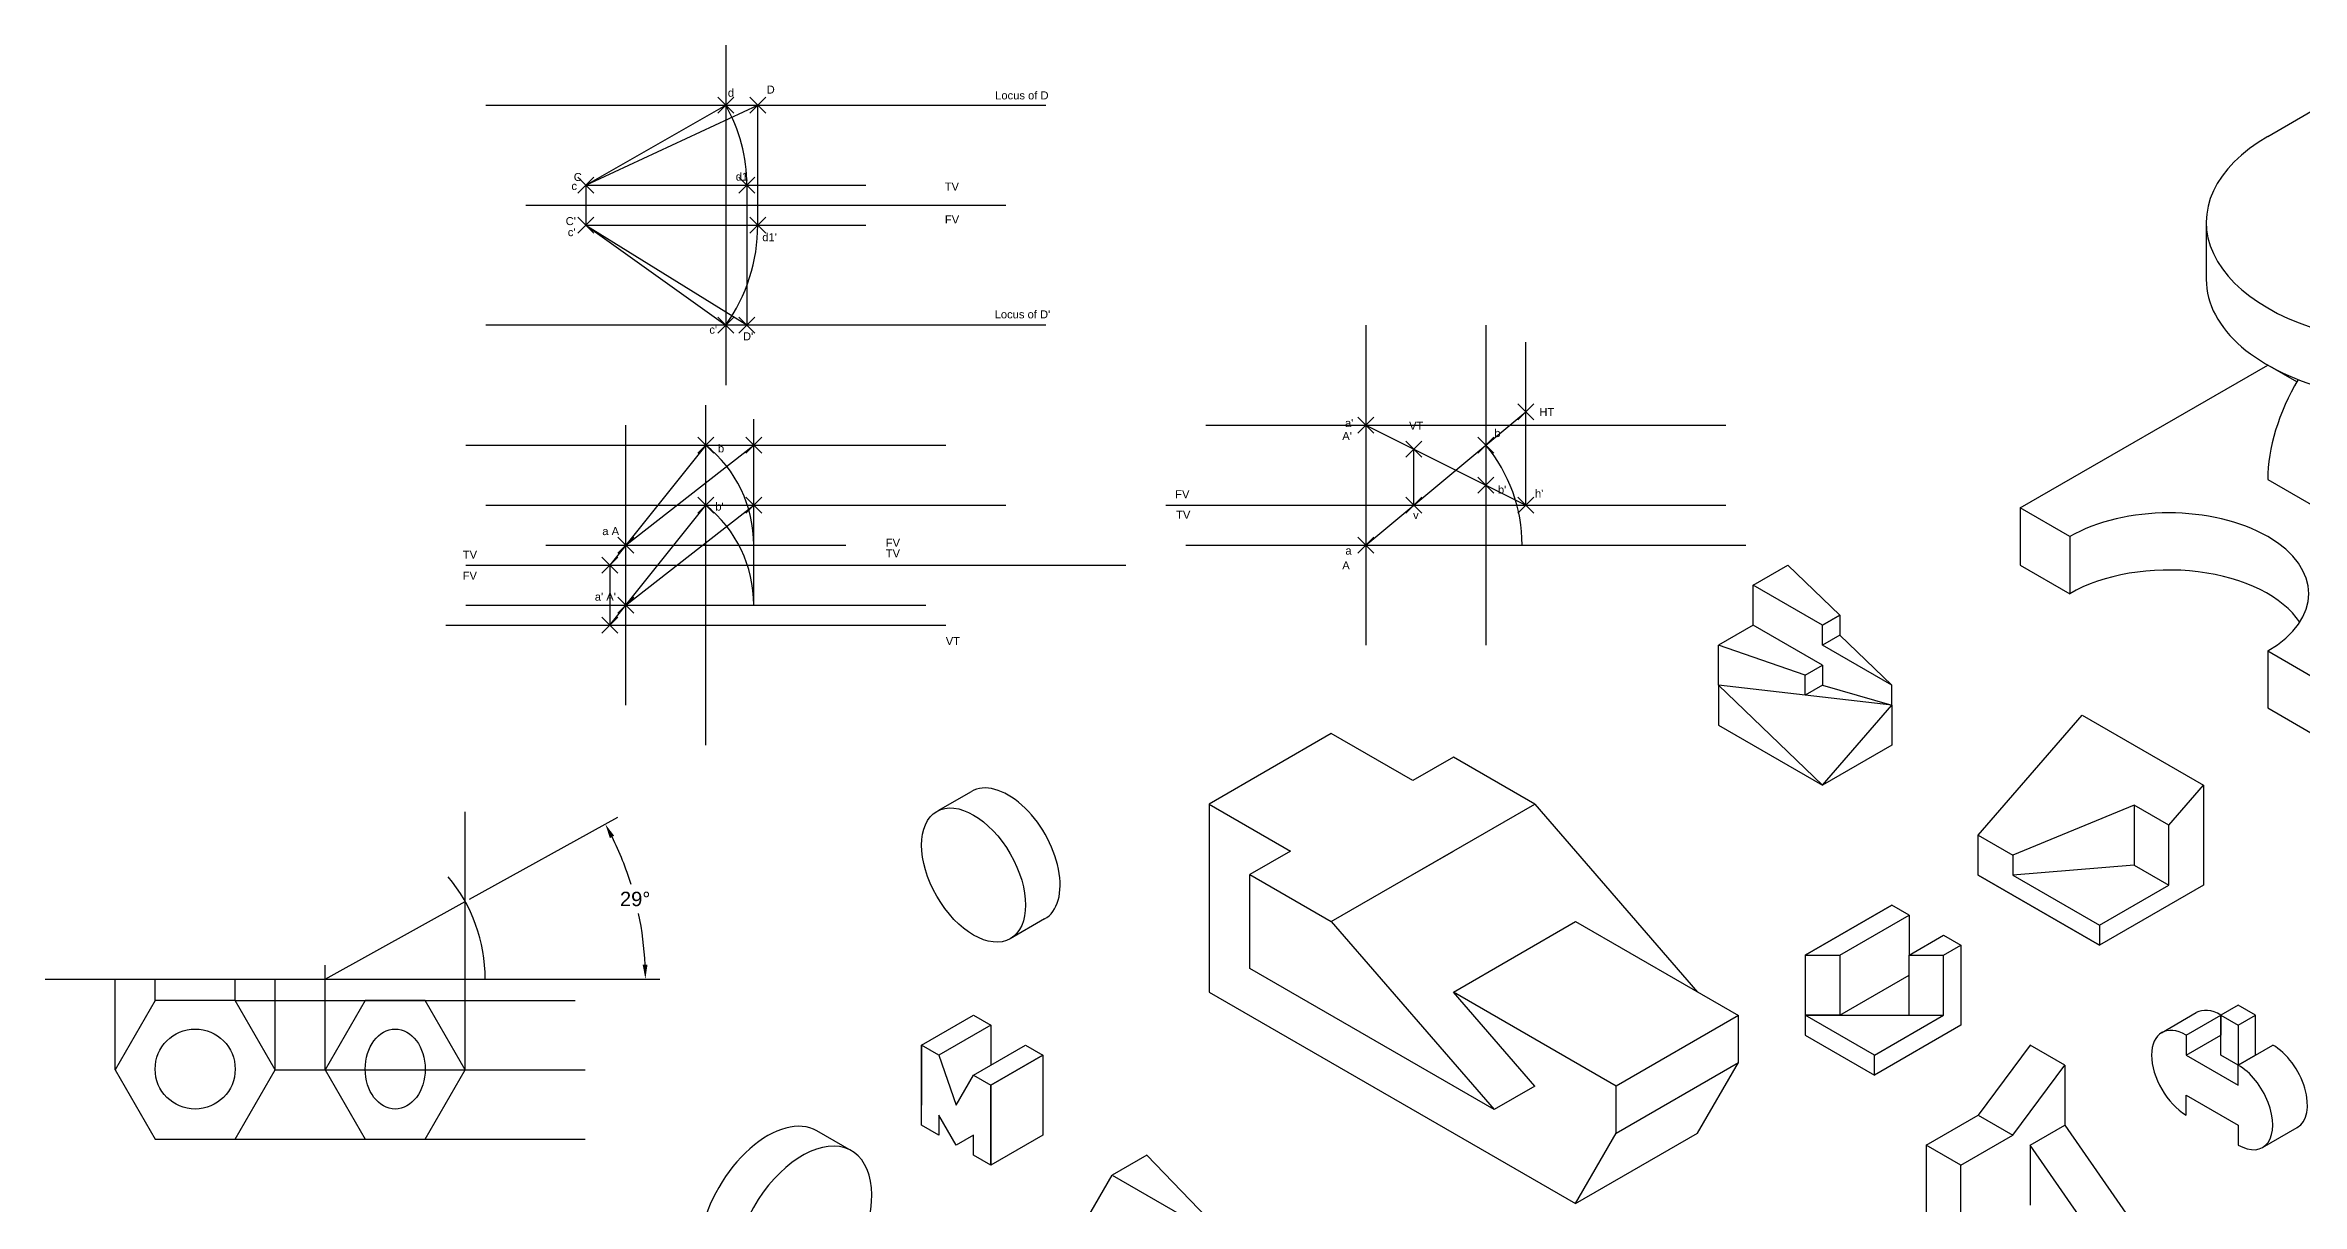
# Model space of a CAD drawing. Header units: millimetres. Extents: x -30 to 12.3, y -3.6 to 33.2.
# Drawn here: x -30.01 to -1.8, y 18.76 to 33.25 of the extents above; entities that cross this region are included whole.
import ezdxf

# ---------------------------------------------------------------- set-up
doc = ezdxf.new("R2010")
doc.units = ezdxf.units.MM
doc.header["$PDMODE"] = 3
doc.header["$PDSIZE"] = 0.1
doc.styles.get("Standard").update_dxf_attribs({"font": 'arial.ttf'})
doc.dimstyles.get("Standard").update_dxf_attribs({"dimtxt": 0.18, "dimasz": 0.18, "dimexe": 0.18, "dimexo": 0.0625, "dimgap": 0.09, "dimtad": 0, "dimtih": 1, "dimtoh": 1, "dimdec": 4, "dimzin": 0, "dimdsep": 46, "dimtxsty": 'Standard', "dimcen": 0.09, "dimadec": 0, "dimazin": 0, "dimtfac": 1, "dimtdec": 4, "dimtofl": 0, "dimtmove": 0, "dimatfit": 3, "dimfxl": 1, "dimtolj": 1, "dimtzin": 0, "dimarcsym": 0})

# ---------------------------------------------------------------- blocks, each defined once
blk = doc.blocks.new('*D6')
at = {"color": 0, "lineweight": -2, "transparency": 16777216}
for p, q in [((-24.701, 22.573), (-22.847, 23.599)), ((-24.444, 21.574), (-22.324, 21.574)), ((10.562, 8.499), (11.079, 8.49)), ((10.896, 8.313), (10.882, 7.501)), ((10.861, 6.325), (10.875, 7.137)), ((10.521, 6.151), (11.038, 6.142))]:
    blk.add_line(p, q, dxfattribs=at)
for centre, radius, start, end in [((-26.506, 21.574), 4.002, 17.185, 26.3775), ((-26.506, 21.574), 4.002, 2.5775, 11.8027), ((-24.675, 3.946), 1.152, 8.9581, 17.9163), ((-24.675, 3.946), 1.152, 300.6741, 309.6322)]:
    blk.add_arc(centre, radius, start, end, dxfattribs=at)
at = {"color": 0, "transparency": 16777216}
for points in [[(-22.948, 23.338), (-22.894, 23.366), (-23.005, 23.511)], [(-22.478, 21.755), (-22.538, 21.754), (-22.504, 21.574)], [(10.866, 8.314), (10.926, 8.312), (10.899, 8.493)], [(10.831, 6.326), (10.891, 6.325), (10.858, 6.145)], [(-23.506, 4.128), (-23.566, 4.124), (-23.522, 3.946)], [(-23.96, 3.08), (-23.919, 3.037), (-23.81, 3.184)]]:
    blk.add_solid(points, dxfattribs=at)
at = {"layer": 'Defpoints', "color": 0, "transparency": 16777216}
for p in [(-24.756, 22.542), (-22.561, 22.245), (-26.506, 21.574), (-26.506, 21.574), (-24.506, 21.574), (10.5, 8.5), (10.459, 6.152), (10.858, 6.145), (-24.675, 3.946), (-24.675, 3.946), (-22.675, 3.946), (-23.653, 3.412), (-23.175, 2.624)]:
    blk.add_point(p, dxfattribs=at)
at = {"color": 0, "transparency": 16777216, "char_height": 0.18, "attachment_point": 5}
for s, insert in [('\\A1;29°', (-22.632, 22.575)), ('\\A1;2.3480', (10.878, 7.319)), ('\\A1;41°', (-23.597, 3.539))]:
    blk.add_mtext(s, dxfattribs=dict(at, insert=insert))

msp = doc.modelspace()

# ---------------------------------------------------------------- linework, layer by layer
at = {"color": 4}
for p, q in [((-21.5, 33.25), (-21.5, 29)), ((-24.5, 32.5), (-17.5, 32.5)), ((-21.09942, 31), (-21.09942, 32.5)), ((-23.25, 31.5), (-23.25, 31)), ((-23.25, 31.5), (-19.75, 31.5)), ((-21.23444, 31.5), (-21.23452, 29.74996)), ((-23.25, 31), (-19.75, 31)), ((-17.5, 29.75), (-24.5, 29.75)), ((-13.5, 29.75), (-13.5, 25.75)), ((-12, 29.75), (-12, 25.75)), ((-11.5, 27.5), (-11.5, 29.53851)), ((-22.75, 25), (-22.75, 28.5)), ((-21.75, 24.5), (-21.75, 28.75)), ((-21.14922, 26.25), (-21.14922, 28.57486)), ((-15.5, 28.5), (-9, 28.5)), ((-24.75, 28.25), (-18.75, 28.25)), ((-12.9, 27.5), (-12.9, 28.2)), ((-24.5, 27.5), (-18, 27.5)), ((-21.14922, 27), (-21.14922, 27.5)), ((-23.75, 27), (-20, 27)), ((-15.75, 27), (-8.75, 27)), ((-22.95, 26.75), (-22.95, 26)), ((-24.75, 26.25), (-19, 26.25)), ((-25, 26), (-18.75, 26)), ((-24.75601, 20.44025), (-24.75601, 23.6637)), ((-26.50601, 20.44025), (-26.50601, 21.74698)), ((-29.13101, 20.44923), (-29.13101, 21.57423)), ((-28.63101, 21.30628), (-28.63101, 21.57423)), ((-27.63101, 21.30628), (-27.63101, 21.57423)), ((-27.13101, 20.44923), (-27.13101, 21.57423)), ((-27.63101, 21.30628), (-23.38101, 21.30628)), ((-29.13101, 20.44025), (-29.13101, 20.44923)), ((-27.13101, 20.44025), (-27.13101, 20.44923)), ((-27.13101, 20.44025), (-23.25601, 20.44025)), ((-27.63101, 19.57423), (-23.25601, 19.57423))]:
    msp.add_line(p, q, dxfattribs=at)
for p, q in [((-23.25, 31.5), (-21.5, 32.5)), ((-2.22838, 32.10719), (-1.60971, 32.46437)), ((-24, 31.25), (-18, 31.25)), ((-2.99716, 31.03718), (-2.99744, 30.31739)), ((-23.25, 31), (-21.5, 29.75)), ((-21.23444, 29.75162), (-21.23458, 29.75162)), ((-21.23458, 29.75162), (-21.23458, 29.75162)), ((-5.32171, 27.46375), (-2.22838, 29.24969)), ((-1.86597, 29.04045), (-2.22838, 29.24969)), ((-13.5, 27), (-11.5, 28.66667)), ((-13.5, 28.5), (-11.5, 27.5)), ((-21.75, 28.25), (-22.95, 26.75)), ((-2.22838, 27.82094), (-0.99105, 27.10657)), ((-22.95, 26), (-21.75, 27.5)), ((-16, 27.5), (-9, 27.5)), ((-4.70304, 27.10657), (-5.32171, 27.46375)), ((-5.32171, 27.46375), (-5.32171, 26.74938)), ((-4.70304, 27.10657), (-4.70304, 26.39219)), ((-24.75, 26.75), (-16.5, 26.75)), ((-8.66025, 26.5), (-8.22724, 26.75)), ((-8.22724, 26.75), (-7.57772, 26.125)), ((-5.32171, 26.74938), (-4.70304, 26.39219)), ((-8.66025, 26), (-8.66025, 26.5)), ((-7.79423, 26), (-8.66025, 26.5)), ((-8.66025, 26), (-9.09327, 25.75)), ((-7.79423, 25.5), (-8.66025, 26)), ((-7.79423, 26), (-7.57772, 26.125)), ((-7.57772, 26.125), (-7.79423, 26)), ((-7.79423, 25.75), (-7.79423, 26)), ((-7.57772, 26.125), (-7.57772, 25.875)), ((-9.09327, 25.25), (-9.09327, 25.75)), ((-8.01073, 25.375), (-9.09327, 25.75)), ((-7.57772, 25.875), (-7.79423, 25.75)), ((-6.9282, 25.25), (-7.79423, 25.75)), ((-7.57772, 25.875), (-6.9282, 25.25)), ((-2.22838, 25.67782), (-1.60971, 25.32063)), ((-2.22838, 25.67782), (-2.22838, 24.96344)), ((-8.01073, 25.375), (-7.79423, 25.5)), ((-7.79423, 25.5), (-7.79423, 25.25)), ((-7.79423, 24), (-9.09327, 25.25)), ((-9.09327, 25.25), (-9.09327, 24.75)), ((-6.9282, 25), (-9.09327, 25.25)), ((-8.01073, 25.125), (-8.01073, 25.375)), ((-7.79423, 25.25), (-8.01073, 25.125)), ((-7.79423, 25.25), (-6.9282, 25)), ((-6.9282, 25), (-6.9282, 25.25)), ((-7.79423, 24), (-6.9282, 25)), ((-6.9282, 25), (-6.9282, 24.5)), ((-6.9282, 25), (-6.9282, 24.5)), ((-5.84567, 23.375), (-4.54663, 24.875)), ((-4.54663, 24.875), (-3.03109, 24)), ((-2.22838, 24.96344), (-1.60971, 24.60626)), ((-13.93219, 24.64379), (-15.45859, 23.76253)), ((-12.9146, 24.05628), (-13.93219, 24.64379)), ((-9.09327, 24.75), (-7.79423, 24)), ((-12.4058, 24.35004), (-12.9146, 24.05628)), ((-11.3882, 23.76253), (-12.4058, 24.35004)), ((-6.9282, 24.5), (-7.79423, 24)), ((-3.4641, 23.5), (-3.03109, 24)), ((-3.03109, 24), (-3.03109, 22.75)), ((-18.84346, 23.68052), (-18.42972, 23.92026)), ((-15.45859, 23.76253), (-14.44099, 23.17502)), ((-15.45859, 23.76253), (-15.45859, 21.41249)), ((-13.93219, 22.29375), (-11.3882, 23.76253)), ((-11.3882, 23.76253), (-9.35301, 21.41249)), ((-3.89711, 23.75), (-5.41266, 23.125)), ((-3.4641, 23.5), (-3.89711, 23.75)), ((-3.89711, 23.75), (-3.89711, 23)), ((-3.4641, 22.75), (-3.4641, 23.5)), ((-14.44099, 23.17502), (-14.94979, 22.88126)), ((-12.9146, 22.88126), (-12.4058, 23.17502)), ((-5.84567, 23.375), (-5.41266, 23.125)), ((-5.84567, 22.875), (-5.84567, 23.375)), ((-14.94979, 22.88126), (-13.93219, 22.29375)), ((-14.94979, 21.70625), (-14.94979, 22.88126)), ((-4.33013, 22), (-5.84567, 22.875)), ((-5.41266, 23.125), (-5.41266, 22.875)), ((-3.89711, 23), (-5.41266, 22.875)), ((-5.41266, 22.875), (-4.33013, 22.25)), ((-3.89711, 23), (-3.4641, 22.75)), ((-4.33013, 22.25), (-3.4641, 22.75)), ((-3.03109, 22.75), (-4.33013, 22)), ((-26.50601, 21.57423), (-24.75601, 22.54247)), ((-17.51709, 22.32594), (-17.94371, 22.07953)), ((-13.93219, 22.29375), (-11.897, 19.94372)), ((-12.4058, 21.41249), (-10.8794, 22.29375)), ((-10.8794, 22.29375), (-8.84421, 21.11874)), ((-6.9282, 22.5), (-8.01073, 21.875)), ((-7.57772, 21.875), (-6.7117, 22.375)), ((-6.7117, 22.375), (-6.9282, 22.5)), ((-6.7117, 22.375), (-6.7117, 21.875)), ((-6.7117, 21.875), (-6.27868, 22.125)), ((-6.27868, 22.125), (-6.06218, 22)), ((-6.27868, 21.875), (-6.06218, 22)), ((-6.06218, 22), (-6.06218, 21)), ((-4.33013, 22.25), (-4.33013, 22)), ((-8.01073, 21.875), (-7.57772, 21.875)), ((-8.01073, 21.875), (-8.01073, 21.125)), ((-7.57772, 21.875), (-7.57772, 21.125)), ((-6.7117, 21.125), (-6.7117, 21.875)), ((-6.7117, 21.875), (-6.27868, 21.875)), ((-6.27868, 21.125), (-6.27868, 21.875)), ((-30.00601, 21.57423), (-23.50601, 21.57423)), ((-26.50601, 21.57423), (-24.50601, 21.57423)), ((-11.897, 19.94372), (-14.94979, 21.70625)), ((-7.57772, 21.125), (-6.7117, 21.625)), ((-15.45859, 21.41249), (-10.8794, 18.7687)), ((-10.3706, 20.23747), (-12.4058, 21.41249)), ((-11.3882, 20.23747), (-12.4058, 21.41249)), ((-3.55519, 20.90451), (-3.12077, 21.15533)), ((-2.59808, 21.25), (-2.81458, 21.125)), ((-2.38157, 21.125), (-2.59808, 21.25)), ((-19.05256, 20.75), (-18.40304, 21.125)), ((-18.18653, 21), (-18.83605, 20.625)), ((-18.40304, 21.125), (-18.18653, 21)), ((-18.18653, 21), (-18.18653, 20.5)), ((-8.84421, 21.11874), (-10.3706, 20.23747)), ((-8.84421, 20.53123), (-8.84421, 21.11874)), ((-8.01073, 21.125), (-8.01073, 20.875)), ((-7.14471, 20.625), (-8.01073, 21.125)), ((-7.57772, 21.125), (-8.01073, 21.125)), ((-8.01073, 21.125), (-6.27868, 21.125)), ((-8.01073, 20.875), (-7.14471, 20.375)), ((-7.57772, 21.125), (-6.7117, 21.125)), ((-7.14471, 20.625), (-6.27868, 21.125)), ((-6.06218, 21), (-7.14471, 20.375)), ((-3.2476, 20.875), (-2.81458, 21.125)), ((-3.2476, 20.875), (-3.2476, 20.625)), ((-3.2476, 20.625), (-2.81458, 20.875)), ((-2.81458, 21.125), (-2.81458, 20.875)), ((-2.81458, 20.625), (-2.81458, 21.125)), ((-2.81458, 21.125), (-2.59808, 21)), ((-2.81458, 21.125), (-2.59808, 21)), ((-2.59808, 21), (-2.38157, 21.125)), ((-2.59808, 21), (-2.59808, 20.5)), ((-2.38157, 20.625), (-2.38157, 21.125)), ((-18.83605, 20.625), (-19.05256, 20.75)), ((-19.05256, 19.75), (-19.05256, 20.75)), ((-18.83605, 20.625), (-18.61955, 20)), ((-18.40304, 20.375), (-17.75352, 20.75)), ((-17.53701, 20.625), (-18.18653, 20.25)), ((-17.75352, 20.75), (-17.53701, 20.625)), ((-17.53701, 20.625), (-17.53701, 19.625)), ((-7.14471, 20.375), (-7.14471, 20.625)), ((-5.19615, 20.75), (-5.84567, 19.875)), ((-4.76314, 20.5), (-5.19615, 20.75)), ((-3.2476, 20.625), (-2.59808, 20.25)), ((-2.59808, 20.5), (-2.81458, 20.625)), ((-2.59808, 20.5), (-2.16506, 20.75)), ((-2.38157, 20.625), (-2.59808, 20.5)), ((-2.59808, 20.5), (-2.38157, 20.625)), ((-18.61955, 20), (-18.40304, 20.375)), ((-18.40304, 20.375), (-18.18653, 20.25)), ((-10.3706, 19.64996), (-8.84421, 20.53123)), ((-9.35301, 19.64996), (-8.84421, 20.53123)), ((-5.41266, 19.625), (-4.76314, 20.5)), ((-4.76314, 20.5), (-4.76314, 19.75)), ((-2.81458, 20.375), (-2.59808, 20.25)), ((-2.59808, 20.25), (-2.59808, 20.5)), ((-18.18653, 20.25), (-18.18653, 19.25)), ((-11.3882, 20.23747), (-11.897, 19.94372)), ((-10.3706, 19.64996), (-10.3706, 20.23747)), ((-3.2476, 19.875), (-3.2476, 20.125)), ((-3.2476, 20.125), (-2.59808, 19.75)), ((-18.83605, 19.625), (-19.05256, 19.75)), ((-18.61955, 19.5), (-18.83605, 19.875)), ((-18.83605, 19.875), (-18.83605, 19.625)), ((-6.49519, 19.5), (-5.84567, 19.875)), ((-5.84567, 19.875), (-5.41266, 19.625)), ((-5.19615, 19.5), (-4.76314, 19.75)), ((-4.76314, 19.75), (-3.89711, 18.5)), ((-2.59808, 19.75), (-2.59808, 19.5)), ((-19.92894, 19.42795), (-20.36223, 19.67811)), ((-18.40304, 19.625), (-18.61955, 19.5)), ((-18.40304, 19.375), (-18.40304, 19.625)), ((-17.53701, 19.625), (-18.18653, 19.25)), ((-10.8794, 18.7687), (-10.3706, 19.64996)), ((-10.8794, 18.7687), (-9.35301, 19.64996)), ((-6.06218, 19.25), (-6.49519, 19.5)), ((-6.49519, 19.5), (-6.49519, 18.5)), ((-6.06218, 19.25), (-5.41266, 19.625)), ((-4.33013, 18.25), (-5.19615, 19.5)), ((-5.19615, 19.5), (-5.19615, 18.75)), ((-2.29216, 19.46952), (-1.85888, 19.71967)), ((-18.18653, 19.25), (-18.40304, 19.375)), ((-16.23798, 19.375), (-16.67099, 19.125)), ((-15.15544, 18.25), (-16.23798, 19.375)), ((-6.06218, 18.25), (-6.06218, 19.25)), ((-17.104, 18.375), (-16.67099, 19.125)), ((-16.67099, 19.125), (-15.15544, 18.25))]:
    msp.add_line(p, q)
at = {"color": 2}
for p, q in [((-23.25, 31.5), (-21.09942, 32.5)), ((-23.25, 31), (-21.23452, 29.75162)), ((-22.75, 27), (-21.14922, 28.25)), ((-22.75, 26.25), (-21.14922, 27.5))]:
    msp.add_line(p, q, dxfattribs=at)
at = {"color": 1}
for p, q in [((-4.54663, 24.875), (-3.03109, 24)), ((-9.09327, 24.75), (-7.79423, 24)), ((-6.9282, 24.5), (-7.79423, 24)), ((-3.03109, 24), (-3.03109, 22.75)), ((-5.84567, 22.875), (-4.33013, 22)), ((-3.03109, 22.75), (-4.33013, 22)), ((-8.01073, 21.875), (-6.9282, 22.5)), ((-6.06218, 22), (-6.06218, 21)), ((-8.01073, 21.875), (-8.01073, 20.875)), ((-19.05256, 20.75), (-18.40304, 21.125)), ((-8.01073, 20.875), (-7.14471, 20.375)), ((-6.06218, 21), (-7.14471, 20.375)), ((-19.05256, 20.75), (-19.05256, 20)), ((-18.18653, 20.25), (-17.53701, 20.625)), ((-17.53701, 20.625), (-17.53701, 19.625)), ((-18.18653, 19.25), (-18.18653, 20.25)), ((-17.53701, 19.625), (-18.18653, 19.25))]:
    msp.add_line(p, q, dxfattribs=at)
for points in [[(-28.63101, 19.57423), (-27.63101, 19.57423), (-27.13101, 20.44025), (-27.63101, 21.30628), (-28.63101, 21.30628), (-29.13101, 20.44025)], [(-26.00601, 19.57423), (-25.25601, 19.57423), (-24.75601, 20.44025), (-25.25601, 21.30628), (-26.00601, 21.30628), (-26.50601, 20.44025)]]:
    msp.add_lwpolyline(points, close=True)
msp.add_circle((-28.13101, 20.44923), 0.5)
at = {"color": 4}
for centre, radius, start, end in [((-23.25, 31.5), 2.01556, 0, 29.744881), ((-23.25, 31), 2.15058, 324.462322, 0), ((-22.75, 27), 1.60078, 0, 51.340192), ((-22.75, 26.25), 1.60078, 0, 51.340192), ((-26.50601, 21.57423), 2, 0, 39.805571)]:
    msp.add_arc(centre, radius, start, end, dxfattribs=at)
msp.add_arc((-13.5, 27), 1.95256, 0, 39.805571)
for centre, major_axis, start_param, end_param in [((-0.37238, 31.03563), (-2.62478, 0), 5.49778714, 8.6393798), ((-0.37238, 30.32125), (-2.62478, 0), 6.28318529, 8.6393798), ((-0.99105, 28.53532), (-0.87493, -1.51542), 4.69376545, 5.49778714), ((-3.46571, 26.39219), (-1.74985, 0), 2.35619449, 5.49778714), ((-3.46571, 25.67782), (-1.74985, 0), 3.50295978, 5.49778714), ((-17.97003, 23.125), (0.45928, -0.7955), 6.26946534, 9.42567618), ((-2.81458, 20.625), (0.30619, -0.53033), 2.35619449, 3.14160013), ((-3.2476, 20.375), (0.30619, -0.53033), 2.35619449, 5.49778714), ((-2.16506, 20.25), (0.30619, -0.53033), 6.28318504, 8.6393798), ((-2.59808, 20), (0.30619, -0.53033), 5.49778714, 8.6393798), ((-20.9746, 18.61745), (-0.61237, -1.06066), 3.14159251, 6.28318735), ((-20.54159, 18.36745), (-0.61237, -1.06066), 1.82347384, 7.6013014)]:
    msp.add_ellipse(centre, major_axis=major_axis, ratio=0.57735027, start_param=start_param, end_param=end_param)
for centre, major_axis, ratio in [((-18.40304, 22.875), (0.45928, -0.7955), 0.57735027), ((-25.63101, 20.44923), (0, -0.5), 0.75)]:
    msp.add_ellipse(centre, major_axis=major_axis, ratio=ratio)
for p in [(-21.5, 32.5), (-21.09942, 32.5), (-23.25, 31.5), (-21.23444, 31.5), (-23.25, 31), (-21.09942, 31), (-21.5, 29.75), (-21.23452, 29.75), (-13.5, 28.5), (-11.5, 28.66667), (-21.75, 28.25), (-21.14922, 28.25), (-12.9, 28.2), (-12, 28.25), (-12, 27.75), (-21.75, 27.5), (-21.14922, 27.5), (-12.9, 27.5), (-11.5, 27.5), (-22.75, 27), (-13.5, 27), (-22.95, 26.75), (-22.75, 26.25), (-22.95, 26)]:
    msp.add_point(p)

# ---------------------------------------------------------------- texts
for s, p in [('D', (-20.98836, 32.64429)), ('d', (-21.47327, 32.60489)), ('Locus of D', (-18.13305, 32.57146)), ('C', (-23.39913, 31.55135)), ('d1', (-21.37488, 31.5562)), ('c', (-23.42893, 31.43967)), ('TV', (-18.76362, 31.43162)), ("C'", (-23.5, 31)), ('FV', (-18.76091, 31.02047)), ("c'", (-23.47342, 30.86167)), ("d1'", (-21.04339, 30.79881)), ("Locus of D'", (-18.13904, 29.83427)), ("c'", (-21.70487, 29.64279)), ("D'", (-21.28408, 29.55974)), ("a'", (-13.76104, 28.47567)), ('VT', (-12.95943, 28.44193)), ('HT', (-11.33153, 28.61271)), ('b', (-21.59778, 28.15932)), ("A'", (-13.79463, 28.31343)), ('b', (-11.89448, 28.35037)), ('FV', (-15.88275, 27.58611)), ("b'", (-11.84964, 27.64232)), ("h'", (-11.38596, 27.59471)), ("b'", (-21.63063, 27.43157)), ('TV', (-15.87155, 27.32876)), ('v', (-12.9096, 27.325)), ('a A', (-23.04269, 27.1249)), ('FV', (-19.49986, 26.979)), ('TV', (-24.7859, 26.83073)), ('TV', (-19.49986, 26.84721)), ('A', (-13.79463, 26.69655)), ('a', (-13.75544, 26.88118)), ('FV', (-24.78802, 26.56717)), ("a' A'", (-23.13631, 26.30438)), ('VT', (-18.75, 25.75))]:
    msp.add_text(s, height=0.1).set_placement(p)

# ---------------------------------------------------------------- dimensions: what is measured, and where the dimension line sits
for base, line1, line2, middle in [((-23.65342, 3.4124), ((-24.67466, 3.94644), (-22.67466, 3.94644)), ((-24.67466, 3.94644), (-23.17466, 2.62356)), (-23.59664, 3.53899)), ((-22.56108, 22.24512), ((-26.50601, 21.57423), (-24.75601, 22.54247)), ((-26.50601, 21.57423), (-24.50601, 21.57423)), (-22.63151, 22.57462))]:
    dim = msp.add_angular_dim_2l(base=base, line1=line1, line2=line2, dimstyle='Standard')
    dim.commit()
    dim.dimension.update_dxf_attribs({"geometry": '*D6', "text_midpoint": middle})

doc.saveas('drawing.dxf')
